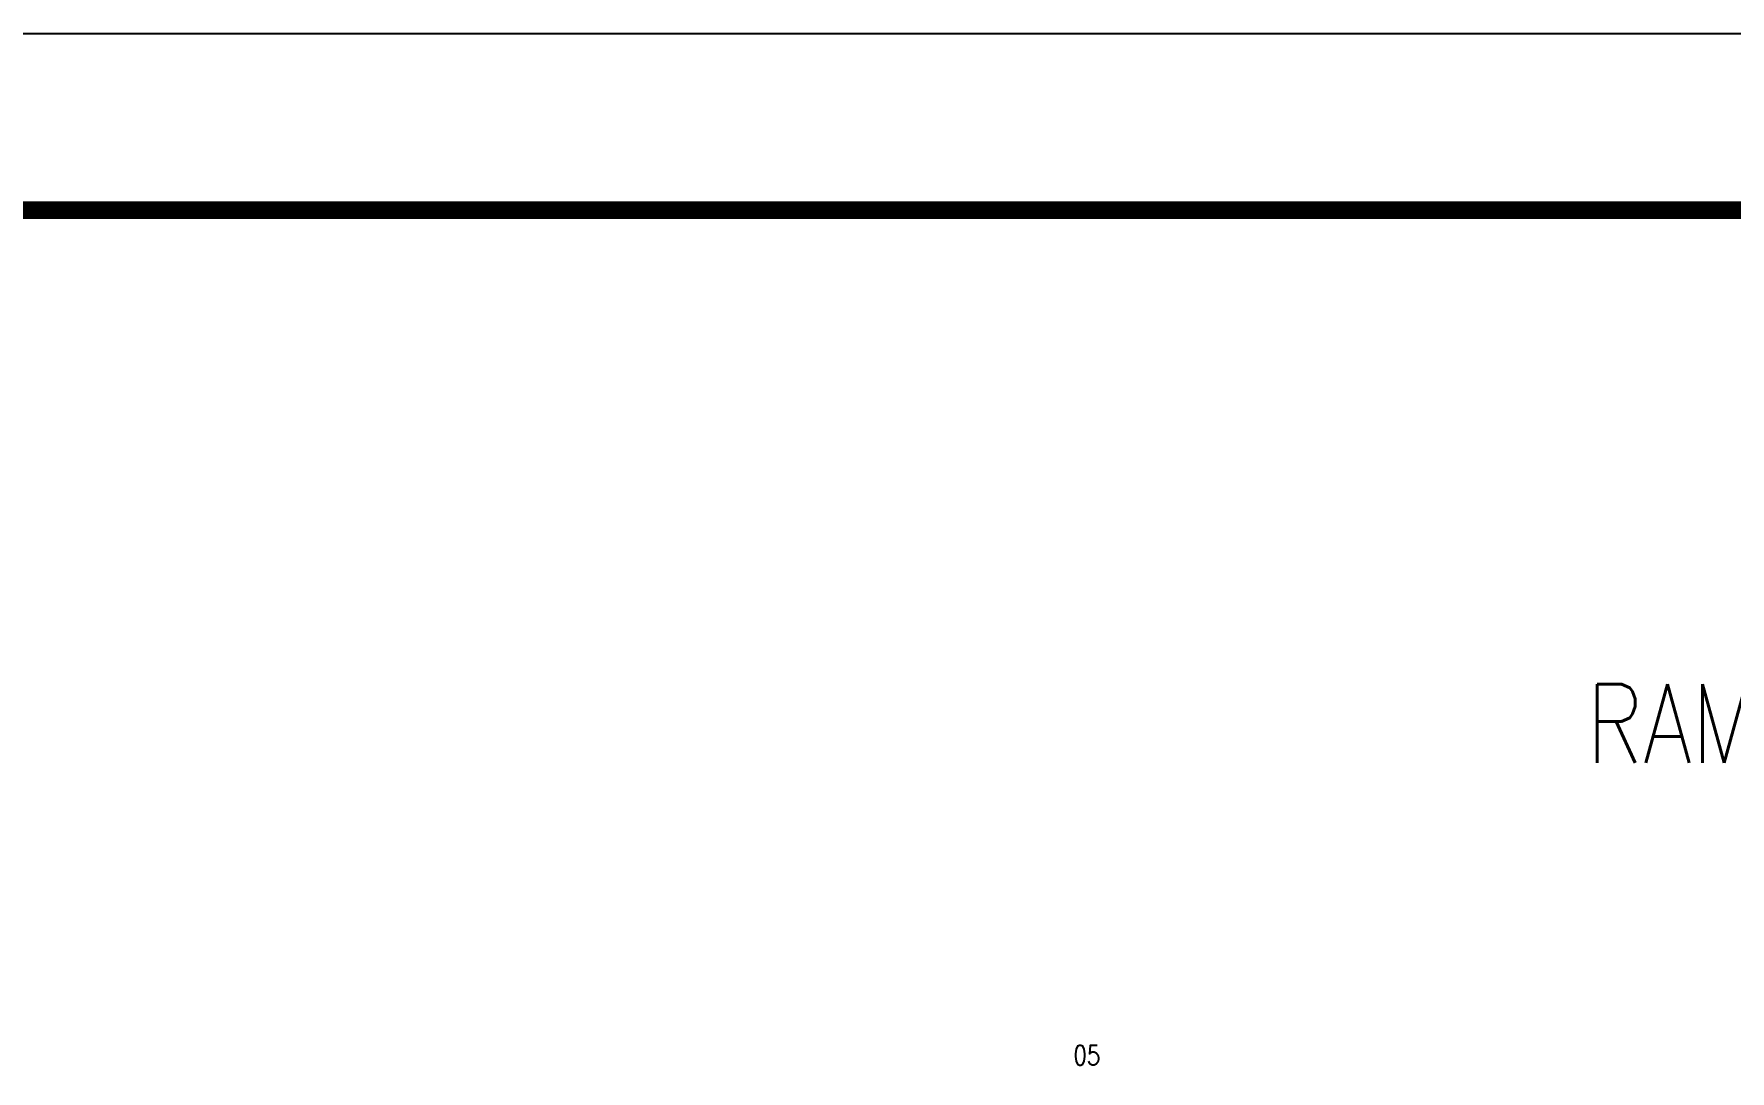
# Model space of a CAD drawing. Header units: metres. Extents: x 2999 to 3164, y 1641 to 1678.
# Drawn here: x 3116.51 to 3125.13, y 1672.9 to 1678.17 of the extents above; entities that cross this region are included whole.
import ezdxf

# ---------------------------------------------------------------- set-up
doc = ezdxf.new("R2010")
doc.units = ezdxf.units.M
doc.linetypes.add('CONTORNO_QUADRO_T', pattern=[0.35, 0.2, -0.15])
doc.linetypes.add('Contínuo', pattern=[0])
doc.layers.add('ARQ-FOLHA', color=7, linetype='Continuous')
doc.layers.add('ELE-TEXTO04', color=4, linetype='CONTORNO_QUADRO_T')
doc.layers.add('PDF8_Text', color=30, linetype='Continuous', true_color=0xff7f00)
doc.styles.add('ROMANS', font='ROMANS.shx', dxfattribs={"width": 0.8, "height": 0.1})

# ---------------------------------------------------------------- blocks, each defined once
blk = doc.blocks.new('FOLHA A2')
at = {"layer": 'ARQ-FOLHA'}
blk.add_line((594, 0), (0, 0), dxfattribs=at)
at = {"layer": 'ARQ-FOLHA', "const_width": 1}
blk.add_lwpolyline([(25, -410), (584, -410), (584, -10), (25, -10), (25, -410)], dxfattribs=at)

msp = doc.modelspace()

# ---------------------------------------------------------------- block references
at = {"layer": 'ARQ-FOLHA', "xscale": 0.08952391981061225, "yscale": 0.08952391981061225, "zscale": 0.08952391981061225}
msp.add_blockref('FOLHA A2', (3111.1066, 1678.1676), dxfattribs=at)

# ---------------------------------------------------------------- texts
at = {"layer": 'ELE-TEXTO04', "insert": (3130.204, 1674.2731), "char_height": 0.4, "attachment_point": 5, "style": 'ROMANS'}
msp.add_mtext_dynamic_manual_height_columns('RAMAL DE ENTRADA SUBTERRÂNEO E SUBESTAÇÃO DE ALIMENTAÇÃO DE 300 kVA', width=14.062046, gutter_width=1, heights=[0], dxfattribs=at)
at = {"layer": 'PDF8_Text', "linetype": 'Contínuo', "insert": (3121.8634, 1672.977), "char_height": 0.1, "attachment_point": 5, "style": 'ROMANS'}
msp.add_mtext_dynamic_manual_height_columns('05', width=0.639029, gutter_width=1, heights=[0], dxfattribs=at)

doc.saveas('drawing.dxf')
